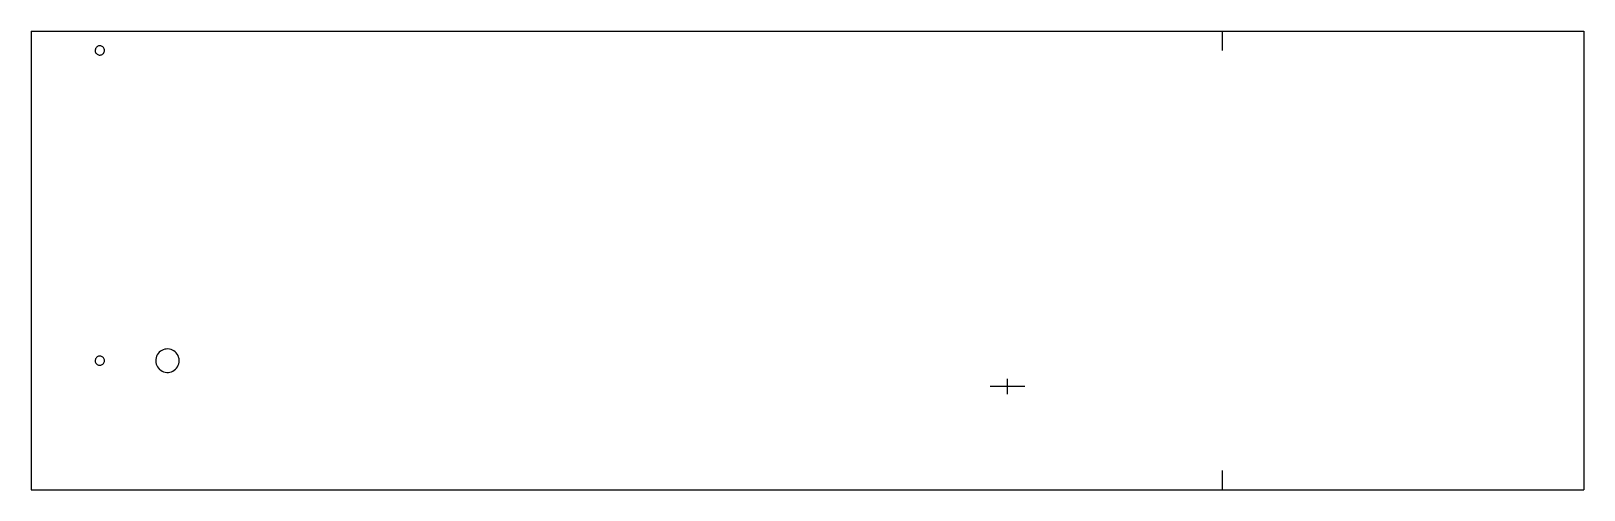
# Model space of a CAD drawing. Extents: x -837 to -597, y -697 to -626.
import ezdxf

# ---------------------------------------------------------------- set-up
doc = ezdxf.new("R2010")
doc.units = 0
doc.header["$LTSCALE"] = 12
doc.header["$MEASUREMENT"] = 0
doc.layers.add('MARKING', color=11, linetype='CONTINUOUS')
doc.layers.add('SHELL', color=40, linetype='CONTINUOUS')

msp = doc.modelspace()

# ---------------------------------------------------------------- linework, layer by layer
at = {"layer": 'MARKING'}
for p, q in [((-653.08, -625.78), (-653.08, -628.78)), ((-683.58, -680.78), (-688.97, -680.78)), ((-686.27, -681.96), (-686.27, -679.61)), ((-653.08, -693.78), (-653.08, -696.78))]:
    msp.add_line(p, q, dxfattribs=at)
at = {"layer": 'SHELL'}
for p, q in [((-837.19, -625.78), (-597.19, -625.78)), ((-837.19, -625.78), (-837.19, -696.78)), ((-597.19, -625.78), (-597.19, -696.78)), ((-837.19, -696.78), (-597.19, -696.78))]:
    msp.add_line(p, q, dxfattribs=at)
at = {"layer": 'SHELL', "extrusion": (0, 0, -1)}
for centre, start, end in [((825.9, -628.78), 179.9588, 180.0412), ((825.9, -676.78), 179.9588, 180.0412), ((814.36, -676.78), 179.9625, 180.0209)]:
    msp.add_arc(centre, 0.0625, start, end, dxfattribs=at)
at = {"layer": 'SHELL'}
for points, knots in [([(-825.84, -628.78), (-825.84, -628.95), (-825.9, -629.11), (-826.1, -629.36), (-826.25, -629.45), (-826.57, -629.52), (-826.74, -629.5), (-827.03, -629.35), (-827.15, -629.23), (-827.28, -628.93), (-827.29, -628.76), (-827.21, -628.44), (-827.11, -628.3), (-826.85, -628.11), (-826.69, -628.06), (-826.36, -628.07), (-826.2, -628.14), (-825.96, -628.35), (-825.87, -628.51), (-825.84, -628.71), (-825.84, -628.74), (-825.84, -628.78)], [0, 0, 0, 0, 0.108236, 0.108236, 0.216473, 0.216473, 0.324709, 0.324709, 0.432945, 0.432945, 0.541182, 0.541182, 0.649418, 0.649418, 0.757654, 0.757654, 0.865891, 0.865891, 0.974127, 0.974127, 1, 1, 1, 1]), ([(-825.84, -676.78), (-825.84, -676.95), (-825.9, -677.11), (-826.1, -677.36), (-826.25, -677.45), (-826.57, -677.52), (-826.74, -677.5), (-827.03, -677.35), (-827.15, -677.23), (-827.28, -676.93), (-827.29, -676.76), (-827.21, -676.44), (-827.11, -676.3), (-826.85, -676.11), (-826.69, -676.06), (-826.36, -676.07), (-826.2, -676.14), (-825.96, -676.35), (-825.87, -676.51), (-825.84, -676.71), (-825.84, -676.74), (-825.84, -676.78)], [0, 0, 0, 0, 0.108236, 0.108236, 0.216473, 0.216473, 0.324709, 0.324709, 0.432945, 0.432945, 0.541182, 0.541182, 0.649418, 0.649418, 0.757654, 0.757654, 0.865891, 0.865891, 0.974127, 0.974127, 1, 1, 1, 1]), ([(-814.29, -676.78), (-814.29, -677.11), (-814.39, -677.44), (-814.72, -678), (-814.97, -678.23), (-815.55, -678.54), (-815.88, -678.61), (-816.54, -678.57), (-816.86, -678.46), (-817.4, -678.09), (-817.62, -677.83), (-817.89, -677.24), (-817.95, -676.9), (-817.87, -676.25), (-817.74, -675.93), (-817.34, -675.41), (-817.07, -675.21), (-816.46, -674.98), (-816.12, -674.94), (-815.47, -675.06), (-815.16, -675.2), (-814.67, -675.63), (-814.48, -675.92), (-814.32, -676.41), (-814.29, -676.6), (-814.29, -676.78)], [0, 0, 0, 0, 0.086409, 0.086409, 0.172818, 0.172818, 0.259227, 0.259227, 0.345637, 0.345637, 0.432046, 0.432046, 0.518455, 0.518455, 0.604864, 0.604864, 0.691273, 0.691273, 0.777682, 0.777682, 0.864091, 0.864091, 0.9505, 0.9505, 1, 1, 1, 1])]:
    msp.add_open_spline(points, degree=3, knots=knots, dxfattribs=at)

doc.saveas('drawing.dxf')
